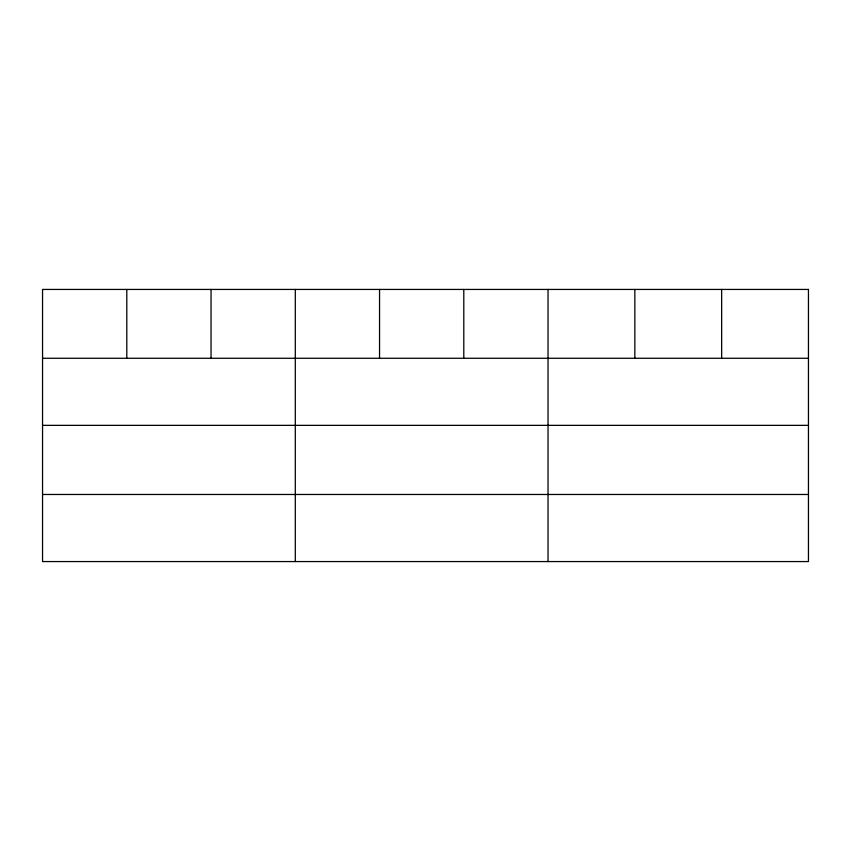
<?xml version="1.0" encoding="UTF-8"?>
<svg xmlns="http://www.w3.org/2000/svg" width="851" height="851" viewBox="0 0 851 851"><rect width="100%" height="100%" fill="white"/><g stroke="black" fill="none" stroke-linecap="round" stroke-linejoin="round"><path stroke-width="1.28" d="M42.55 358.271L808.45 358.271M42.55 425.351L808.45 425.351M42.55 494.474L808.45 494.474M721.648 289.436L721.648 358.271M634.846 289.436L634.846 358.271M548.044 289.436L548.044 561.564M463.795 289.436L463.795 358.271M379.546 289.436L379.546 358.271M295.297 289.436L295.297 561.564M211.048 289.436L211.048 358.271M126.799 289.436L126.799 358.271M808.45 289.436L42.55 289.436L42.55 561.564L808.45 561.564L808.45 289.436"/></g></svg>
